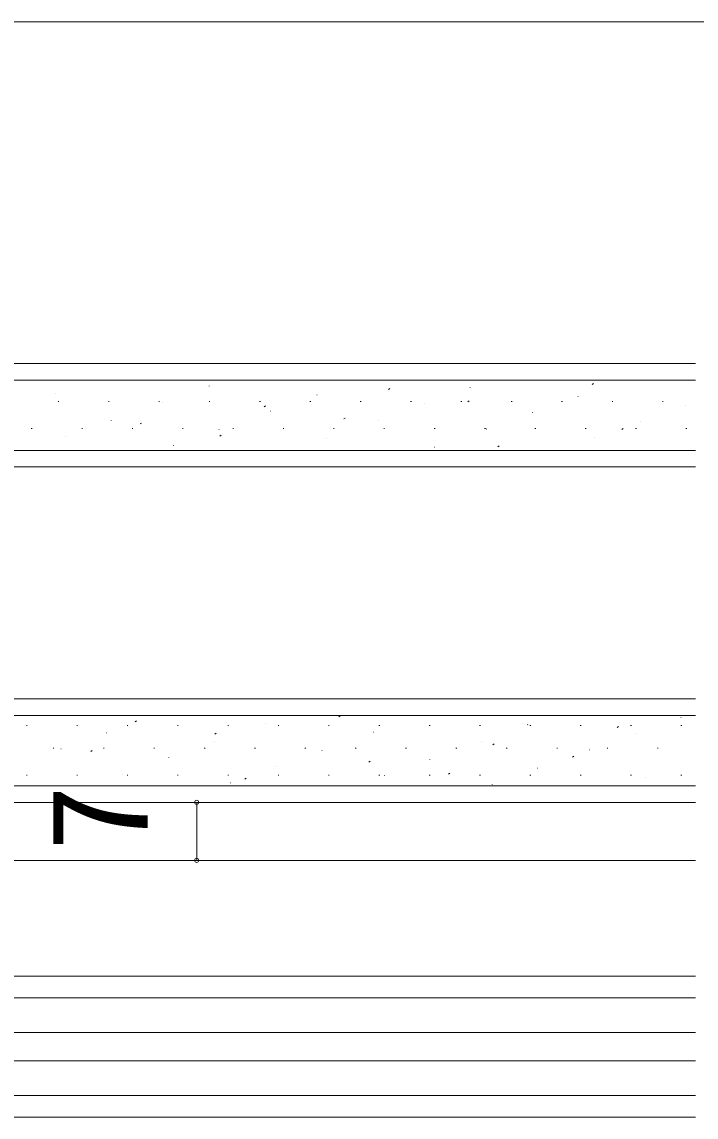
# Model space of a CAD drawing. Units: millimetres, scale not verified. Extents: x -2376 to -396, y -1680 to 1510.
# Drawn here: x -2207.9 to -2126.5, y -1351.8 to -1219.6 of the extents above; entities that cross this region are included whole.
import ezdxf
from ezdxf.enums import TextEntityAlignment as Align

# ---------------------------------------------------------------- set-up
doc = ezdxf.new("R2010")
doc.units = ezdxf.units.MM
doc.header["$LTSCALE"] = 8
for name, color, linetype, lineweight in [('0-4_YKK_12', 2, 'Continuous', 9), ('0-6_YSS_K', 3, 'Continuous', 9), ('0-8_YKK_D', 6, 'Continuous', 9)]:
    doc.layers.add(name, color=color, linetype=linetype, lineweight=lineweight)
doc.styles.add('ＭＳ ゴシック', font='')
doc.styles.get('ＭＳ ゴシック').set_extended_font_data('MS Gothic')

msp = doc.modelspace()

# ---------------------------------------------------------------- linework, layer by layer
at = {"layer": '0-4_YKK_12'}
for p, q in [((-2126.591, -1320.813), (-2238.091, -1320.813)), ((-2236.11, -1334.813), (-2126.591, -1334.813)), ((-2236.091, -1337.413), (-2126.591, -1337.413)), ((-2233.877, -1341.613), (-2126.591, -1341.613)), ((-2233.877, -1345.013), (-2126.591, -1345.013)), ((-2236.091, -1349.213), (-2126.591, -1349.213)), ((-2236.11, -1351.813), (-2126.591, -1351.813))]:
    msp.add_line(p, q, dxfattribs=at)
at = {"layer": '0-6_YSS_K'}
for p, q in [((-2290.37, -1260.813), (-2126.591, -1260.813)), ((-2290.37, -1262.813), (-2126.591, -1262.813)), ((-2185.335, -1263.539), (-2185.316, -1263.533)), ((-2163.684, -1263.952), (-2163.517, -1263.842)), ((-2153.812, -1263.74), (-2153.793, -1263.733)), ((-2139.095, -1263.348), (-2138.928, -1263.237)), ((-2203.934, -1264.444), (-2203.915, -1264.437)), ((-2203.564, -1265.421), (-2203.464, -1265.421)), ((-2197.484, -1265.421), (-2197.384, -1265.421)), ((-2191.404, -1265.421), (-2191.304, -1265.421)), ((-2190.915, -1265.515), (-2190.896, -1265.509)), ((-2185.324, -1265.421), (-2185.224, -1265.421)), ((-2179.244, -1265.421), (-2179.144, -1265.421)), ((-2173.164, -1265.421), (-2173.064, -1265.421)), ((-2172.316, -1264.611), (-2172.297, -1264.604)), ((-2167.084, -1265.421), (-2166.984, -1265.421)), ((-2161.004, -1265.421), (-2160.904, -1265.421)), ((-2154.924, -1265.421), (-2154.824, -1265.421)), ((-2154.079, -1265.43), (-2153.912, -1265.319)), ((-2148.844, -1265.421), (-2148.744, -1265.421)), ((-2142.764, -1265.421), (-2142.664, -1265.421)), ((-2140.793, -1264.812), (-2140.774, -1264.805)), ((-2136.684, -1265.421), (-2136.584, -1265.421)), ((-2130.604, -1265.421), (-2130.504, -1265.421)), ((-2178.668, -1266.034), (-2178.501, -1265.924)), ((-2177.897, -1266.587), (-2177.878, -1266.581)), ((-2159.298, -1265.683), (-2159.279, -1265.676)), ((-2146.279, -1266.755), (-2146.26, -1266.748)), ((-2127.775, -1265.884), (-2127.756, -1265.877)), ((-2197.155, -1267.725), (-2197.137, -1267.719)), ((-2193.652, -1268.116), (-2193.485, -1268.006)), ((-2169.063, -1267.512), (-2168.896, -1267.402)), ((-2164.878, -1267.659), (-2164.859, -1267.652)), ((-2133.261, -1267.827), (-2133.242, -1267.82)), ((-2206.794, -1268.651), (-2206.694, -1268.651)), ((-2200.714, -1268.651), (-2200.614, -1268.651)), ((-2194.634, -1268.651), (-2194.534, -1268.651)), ((-2188.554, -1268.651), (-2188.454, -1268.651)), ((-2184.137, -1268.797), (-2184.118, -1268.79)), ((-2184.047, -1269.594), (-2183.88, -1269.484)), ((-2182.474, -1268.651), (-2182.374, -1268.651)), ((-2176.394, -1268.651), (-2176.294, -1268.651)), ((-2170.314, -1268.651), (-2170.214, -1268.651)), ((-2164.234, -1268.651), (-2164.134, -1268.651)), ((-2158.154, -1268.651), (-2158.054, -1268.651)), ((-2152.074, -1268.651), (-2151.974, -1268.651)), ((-2151.86, -1268.731), (-2151.841, -1268.724)), ((-2145.994, -1268.651), (-2145.894, -1268.651)), ((-2139.914, -1268.651), (-2139.814, -1268.651)), ((-2135.485, -1268.794), (-2135.319, -1268.684)), ((-2133.834, -1268.651), (-2133.734, -1268.651)), ((-2127.754, -1268.651), (-2127.654, -1268.651)), ((-2202.642, -1269.668), (-2202.623, -1269.661)), ((-2189.623, -1270.74), (-2189.604, -1270.733)), ((-2171.118, -1269.869), (-2171.1, -1269.862)), ((-2150.469, -1270.876), (-2150.302, -1270.766)), ((-2138.841, -1269.803), (-2138.822, -1269.796)), ((-2126.591, -1271.313), (-2290.37, -1271.313)), ((-2158.1, -1270.941), (-2158.081, -1270.934)), ((-2126.591, -1273.313), (-2218.091, -1273.313)), ((-2126.591, -1301.313), (-2218.091, -1301.313)), ((-2233.091, -1303.313), (-2126.591, -1303.313)), ((-2169.654, -1303.49), (-2169.487, -1303.38)), ((-2159.885, -1303.362), (-2159.867, -1303.355)), ((-2128.362, -1303.563), (-2128.343, -1303.556)), ((-2207.394, -1304.531), (-2207.294, -1304.531)), ((-2201.314, -1304.531), (-2201.214, -1304.531)), ((-2195.234, -1304.531), (-2195.134, -1304.531)), ((-2194.243, -1304.094), (-2194.077, -1303.984)), ((-2189.154, -1304.531), (-2189.054, -1304.531)), ((-2183.074, -1304.531), (-2182.974, -1304.531)), ((-2178.484, -1304.266), (-2178.465, -1304.259)), ((-2176.994, -1304.531), (-2176.894, -1304.531)), ((-2170.914, -1304.531), (-2170.814, -1304.531)), ((-2164.834, -1304.531), (-2164.734, -1304.531)), ((-2158.754, -1304.531), (-2158.654, -1304.531)), ((-2152.674, -1304.531), (-2152.574, -1304.531)), ((-2146.867, -1304.433), (-2146.848, -1304.427)), ((-2146.594, -1304.531), (-2146.494, -1304.531)), ((-2140.514, -1304.531), (-2140.414, -1304.531)), ((-2136.077, -1304.773), (-2135.91, -1304.662)), ((-2134.434, -1304.531), (-2134.334, -1304.531)), ((-2128.354, -1304.531), (-2128.254, -1304.531)), ((-2197.743, -1305.404), (-2197.724, -1305.397)), ((-2184.725, -1306.476), (-2184.706, -1306.469)), ((-2184.638, -1305.572), (-2184.471, -1305.462)), ((-2165.466, -1305.338), (-2165.447, -1305.331)), ((-2152.447, -1306.41), (-2152.428, -1306.403)), ((-2133.848, -1305.505), (-2133.83, -1305.499)), ((-2204.164, -1307.281), (-2204.064, -1307.281)), ((-2203.229, -1307.347), (-2203.21, -1307.34)), ((-2199.622, -1307.654), (-2199.455, -1307.544)), ((-2198.084, -1307.281), (-2197.984, -1307.281)), ((-2192.004, -1307.281), (-2191.904, -1307.281)), ((-2185.924, -1307.281), (-2185.824, -1307.281)), ((-2179.844, -1307.281), (-2179.744, -1307.281)), ((-2173.764, -1307.281), (-2173.664, -1307.281)), ((-2171.706, -1307.548), (-2171.687, -1307.541)), ((-2167.684, -1307.281), (-2167.584, -1307.281)), ((-2161.604, -1307.281), (-2161.504, -1307.281)), ((-2155.524, -1307.281), (-2155.424, -1307.281)), ((-2151.061, -1306.855), (-2150.894, -1306.744)), ((-2149.444, -1307.281), (-2149.344, -1307.281)), ((-2143.364, -1307.281), (-2143.264, -1307.281)), ((-2139.429, -1307.481), (-2139.41, -1307.475)), ((-2137.284, -1307.281), (-2137.184, -1307.281)), ((-2131.204, -1307.281), (-2131.104, -1307.281)), ((-2190.211, -1308.418), (-2190.192, -1308.412)), ((-2166.045, -1308.937), (-2165.878, -1308.826)), ((-2158.688, -1308.619), (-2158.669, -1308.613)), ((-2141.455, -1308.333), (-2141.289, -1308.222)), ((-2195.791, -1310.395), (-2195.772, -1310.388)), ((-2177.192, -1309.49), (-2177.173, -1309.484)), ((-2156.439, -1310.415), (-2156.272, -1310.304)), ((-2145.669, -1309.691), (-2145.65, -1309.685)), ((-2233.091, -1311.813), (-2126.591, -1311.813)), ((-2207.394, -1310.511), (-2207.294, -1310.511)), ((-2201.314, -1310.511), (-2201.214, -1310.511)), ((-2195.234, -1310.511), (-2195.134, -1310.511)), ((-2189.154, -1310.511), (-2189.054, -1310.511)), ((-2183.074, -1310.511), (-2182.974, -1310.511)), ((-2182.773, -1311.466), (-2182.754, -1311.46)), ((-2181.028, -1311.019), (-2180.862, -1310.908)), ((-2176.994, -1310.511), (-2176.894, -1310.511)), ((-2170.914, -1310.511), (-2170.814, -1310.511)), ((-2164.834, -1310.511), (-2164.734, -1310.511)), ((-2164.174, -1310.562), (-2164.155, -1310.555)), ((-2158.754, -1310.511), (-2158.654, -1310.511)), ((-2152.674, -1310.511), (-2152.574, -1310.511)), ((-2151.155, -1311.634), (-2151.136, -1311.627)), ((-2146.594, -1310.511), (-2146.494, -1310.511)), ((-2140.514, -1310.511), (-2140.414, -1310.511)), ((-2134.434, -1310.511), (-2134.334, -1310.511)), ((-2132.651, -1310.763), (-2132.632, -1310.756)), ((-2128.354, -1310.511), (-2128.254, -1310.511)), ((-2233.091, -1313.813), (-2126.591, -1313.813))]:
    msp.add_line(p, q, dxfattribs=at)
at = {"layer": '0-8_YKK_D'}
for p, q in [((-1932.591, -1219.572), (-2248.091, -1219.572)), ((-2186.826, -1313.813), (-2186.826, -1320.813))]:
    msp.add_line(p, q, dxfattribs=at)
for centre, start, end in [((-2186.826, -1313.813), 90, 270), ((-2186.826, -1313.813), 270, 90), ((-2186.826, -1320.813), 90, 270), ((-2186.826, -1320.813), 270, 90)]:
    msp.add_arc(centre, 0.25, start, end, dxfattribs=at)

# ---------------------------------------------------------------- texts
at = {"layer": '0-8_YKK_D', "color": 4, "style": 'ＭＳ ゴシック'}
msp.add_text('7', height=11.73, rotation=90, dxfattribs=at).set_placement((-2189.226, -1319.713), align=Align.BOTTOM_LEFT)

doc.saveas('drawing.dxf')
